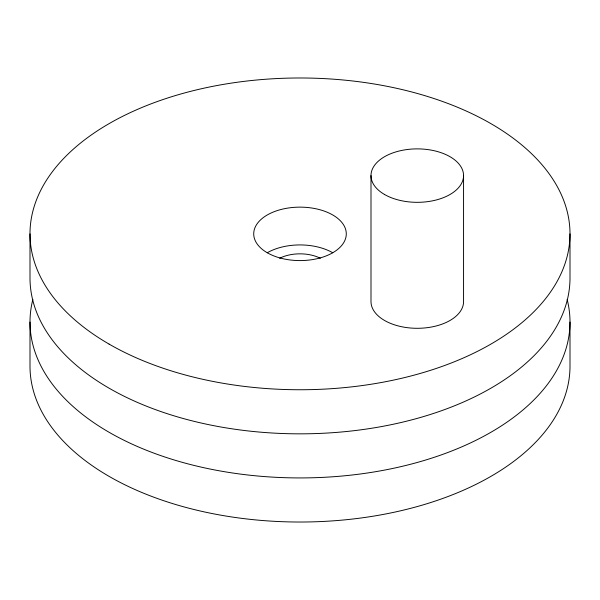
<?xml version="1.0" encoding="UTF-8"?>
<svg xmlns="http://www.w3.org/2000/svg" width="600" height="600" viewBox="0 0 600 600"><rect width="100%" height="100%" fill="white"/><g stroke="black" fill="none" stroke-linecap="round" stroke-linejoin="round"><path stroke-width="0.9" d="M30 322.043L30 366.135A270 155.88 0 0 0 300 522.023A270 155.88 0 0 0 570 366.135L570 322.043M30 233.865L30 277.957A270 155.88 0 0 0 300 433.838A270 155.88 0 0 0 570 277.957L570 233.865M370.995 175.597L370.995 301.575A46.282 26.723 0 0 0 417.278 328.298A46.282 26.723 0 0 0 463.567 301.575L463.567 175.597M567.143 299.438A270 155.88 0 0 1 300 477.93A270 155.88 0 0 1 32.858 299.438M267.27 252.757A46.282 26.723 0 0 0 344.707 240.78A46.282 26.723 0 0 0 288.022 208.05A46.282 26.723 0 0 0 267.27 252.757A46.282 26.723 0 0 1 332.73 252.757M279.645 258.263A30.855 17.812 0 0 1 320.355 258.263M109.08 344.093A270 155.88 0 0 0 560.798 274.207A270 155.88 0 0 0 230.123 83.295A270 155.88 0 0 0 109.08 344.093M384.548 194.498A46.282 26.723 0 0 0 461.985 182.512A46.282 26.723 0 0 0 405.3 149.79A46.282 26.723 0 0 0 384.548 194.498"/></g></svg>
